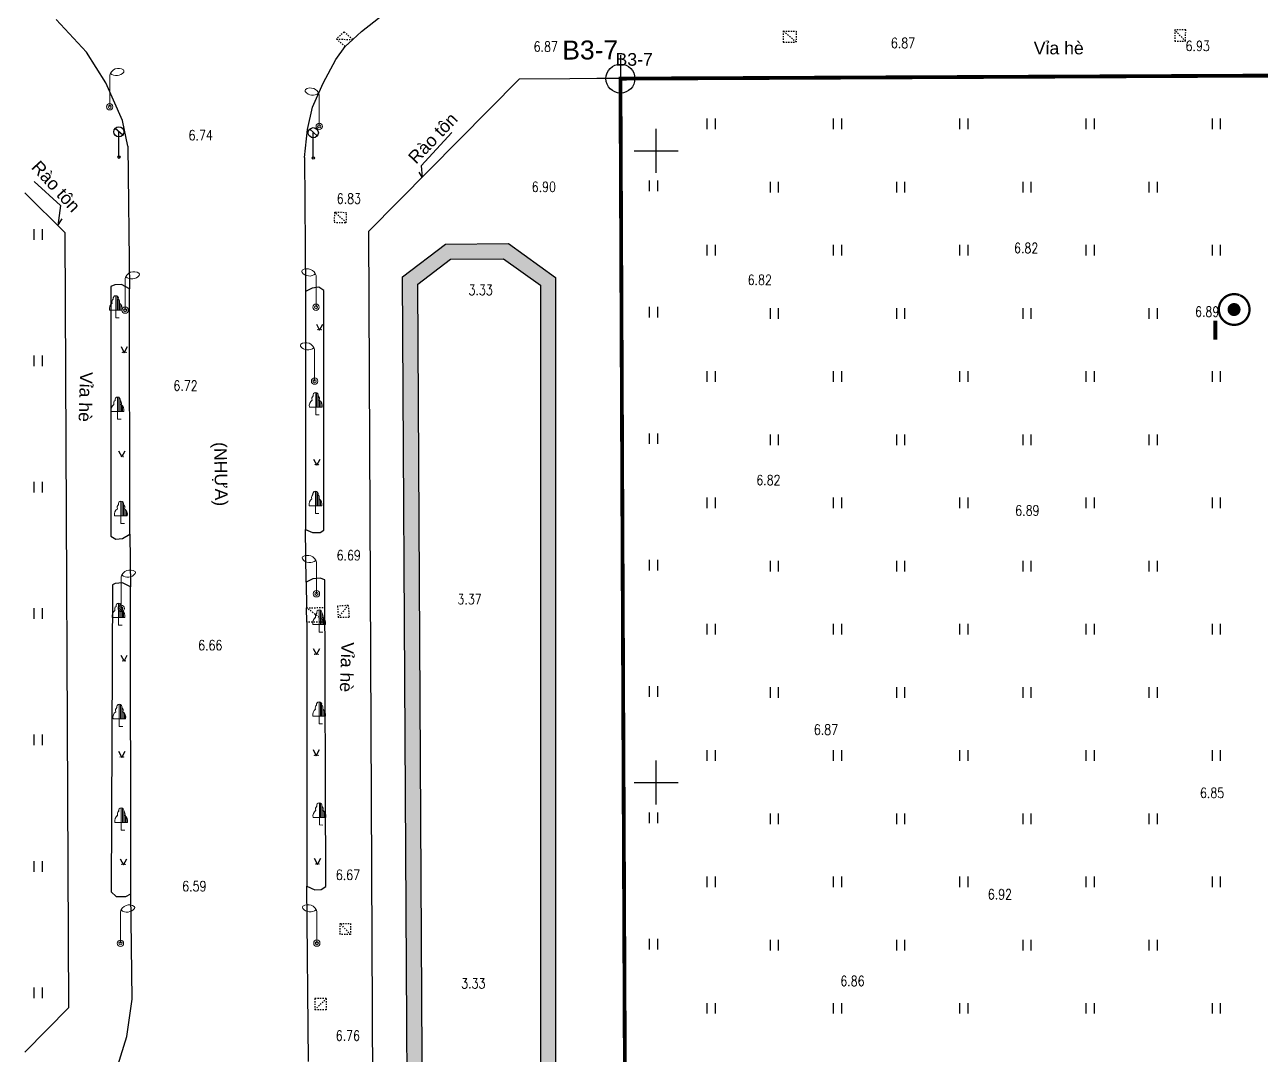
# Model space of a CAD drawing. Header units: millimetres. Extents: x 581430 to 583682, y 2329840 to 2330113.
# Drawn here: x 581904.8 to 582002.7, y 2329978.4 to 2330060 of the extents above; entities that cross this region are included whole.
import ezdxf
from ezdxf.enums import TextEntityAlignment as Align
from ezdxf.xclip import XClip

# ---------------------------------------------------------------- set-up
doc = ezdxf.new("R2010")
doc.units = ezdxf.units.MM
doc.header["$LTSCALE"] = 0.001
doc.header["$MEASUREMENT"] = 0
doc.header["$XCLIPFRAME"] = 0
doc.linetypes.add('CENTER2', pattern=[1.125, 0.75, -0.125, 0.125, -0.125])
doc.linetypes.add('NETNHA500', pattern=[0.75, 0.5, -0.25])
for name, color, linetype in [('CHUGIAI', 250, 'Continuous'), ('Existing map', 250, 'Continuous'), ('new block$0$giao thong chuan 28 06$0$giao thong chuan$0$giao thongsua theo ssd$0$giao thong canh quan$0$giao thong$0$CHUTHICH', 7, 'Continuous'), ('Red line', 1, 'Continuous'), ('TOA DO', 7, 'Continuous')]:
    doc.layers.add(name, color=color, linetype=linetype)
doc.layers.add('KYHIEU', color=250, linetype='Continuous', lineweight=0)
doc.layers.add('new block$0$giao thong chuan 28 06$0$giao thong chuan$0$giao thongsua theo ssd$0$giao thong canh quan$0$giao thong$0$TOADO', color=7, linetype='Continuous', lineweight=35)
doc.styles.add('CHU', font='', dxfattribs={"height": 1.5})
doc.styles.add('CLD', font='', dxfattribs={"height": 1})
doc.styles.add('DC', font='romans.shx', dxfattribs={"width": 0.8, "height": 0.8})
doc.styles.add('new block$0$giao thong chuan 28 06$0$giao thong chuan$0$giao thongsua theo ssd$0$giao thong canh quan$0$giao thong$0$VNARIALNARROW', font='')
doc.styles.get('CHU').set_extended_font_data('.VnArial')
doc.styles.get('CLD').set_extended_font_data('.VnArialH')
doc.styles.get('new block$0$giao thong chuan 28 06$0$giao thong chuan$0$giao thongsua theo ssd$0$giao thong canh quan$0$giao thong$0$VNARIALNARROW').set_extended_font_data('.VnArialH', bold=True)

# ---------------------------------------------------------------- blocks, each defined once
blk = doc.blocks.new('CAYLR')
at = {"layer": 'KYHIEU'}
for points in [[(0, 1.75, 0.497303), (-0.198201, 1.488681, 0.339551), (-0.284941, 1.163565, 0.289175), (-0.5, 0.602359)], [(0, 1.75, -0.497303), (0.198201, 1.488681, -0.339551), (0.284941, 1.163565, -0.289175), (0.5, 0.602359)]]:
    blk.add_lwpolyline(points, format="xyb", dxfattribs=at)
for points in [[(0, 0), (0, 1.75)], [(0.1, 0.602359), (0.1, 1.724173)], [(0.2, 0.602359), (0.2, 1.487287)], [(0.3, 0.602359), (0.3, 1.151908)], [(0.4, 0.602359), (0.4, 1.04811)], [(-0.5, 0.602359), (0.5, 0.602359)], [(0, 0), (0.280275, -0.001587)], [(0.5, 0.602359), (0.5, 0.822811)]]:
    blk.add_lwpolyline(points, dxfattribs=at)
blk = doc.blocks.new('DEN-T')
at = {"layer": 'KYHIEU'}
for points in [[(-1.097, 2.919, -0.523652), (0, 2.5, -0.549376)], [(-0.048, 2.635, -0.420531), (-1.114, 2.755, -0.572241)]]:
    blk.add_lwpolyline(points, format="xyb", dxfattribs=at)
blk.add_lwpolyline([(0, 0), (0, 2.5)], dxfattribs=at)
for radius in [0.25, 0.125]:
    blk.add_circle((0, 0), radius, dxfattribs=at)
blk.add_arc((-0.949, 2.821), 0.178, 146.5915, 201.91044, dxfattribs=at)
blk = doc.blocks.new('BB')
at = {"layer": 'CHUGIAI'}
for p, q in [((-0.288, 2.278), (0.314, 1.752)), ((0, 0), (0, 2))]:
    blk.add_line(p, q, dxfattribs=at)
for centre, radius in [((0, 2), 0.4), ((0, 0), 0.1)]:
    blk.add_circle(centre, radius, dxfattribs=at)
blk = doc.blocks.new('DEN-P')
at = {"layer": 'KYHIEU'}
for points in [[(1.097, 2.919, 0.523652), (0, 2.5, 0.549376)], [(0.048, 2.635, 0.420531), (1.114, 2.755, 0.572241)]]:
    blk.add_lwpolyline(points, format="xyb", dxfattribs=at)
blk.add_lwpolyline([(0, 0), (0, 2.5)], dxfattribs=at)
for radius in [0.25, 0.125]:
    blk.add_circle((0, 0), radius, dxfattribs=at)
blk.add_arc((0.949, 2.821), 0.178, 338.08956, 33.4085, dxfattribs=at)
blk = doc.blocks.new('DEN-P-flat-9')
at = {"layer": 'KYHIEU'}
for points in [[(1.097, 2.919, 0.523652), (0, 2.5, 0.549376)], [(0.048, 2.635, 0.420531), (1.114, 2.755, 0.572241)]]:
    blk.add_lwpolyline(points, format="xyb", dxfattribs=at)
blk.add_lwpolyline([(0, 0), (0, 2.5)], dxfattribs=at)
for radius in [0.25, 0.125]:
    blk.add_circle((0, 0), radius, dxfattribs=at)
blk.add_arc((0.949, 2.821), 0.178, 338.08956, 33.4085, dxfattribs=at)
blk = doc.blocks.new('DEN-P-flat-10')
at = {"layer": 'KYHIEU'}
for points in [[(1.097, 2.919, 0.523652), (0, 2.5, 0.549376)], [(0.048, 2.635, 0.420531), (1.114, 2.755, 0.572241)]]:
    blk.add_lwpolyline(points, format="xyb", dxfattribs=at)
blk.add_lwpolyline([(0, 0), (0, 2.5)], dxfattribs=at)
for radius in [0.25, 0.125]:
    blk.add_circle((0, 0), radius, dxfattribs=at)
blk.add_arc((0.949, 2.821), 0.178, 338.08956, 33.4085, dxfattribs=at)
blk = doc.blocks.new('DEN-P-flat-11')
at = {"layer": 'KYHIEU'}
for points in [[(1.097, 2.919, 0.523652), (0, 2.5, 0.549376)], [(0.048, 2.635, 0.420531), (1.114, 2.755, 0.572241)]]:
    blk.add_lwpolyline(points, format="xyb", dxfattribs=at)
blk.add_lwpolyline([(0, 0), (0, 2.5)], dxfattribs=at)
for radius in [0.25, 0.125]:
    blk.add_circle((0, 0), radius, dxfattribs=at)
blk.add_arc((0.949, 2.821), 0.178, 338.08956, 33.4085, dxfattribs=at)
blk = doc.blocks.new('DEN-T-flat-3')
at = {"layer": 'KYHIEU'}
for points in [[(-1.097, 2.919, -0.523652), (0, 2.5, -0.549376)], [(-0.048, 2.635, -0.420531), (-1.114, 2.755, -0.572241)]]:
    blk.add_lwpolyline(points, format="xyb", dxfattribs=at)
blk.add_lwpolyline([(0, 0), (0, 2.5)], dxfattribs=at)
for radius in [0.25, 0.125]:
    blk.add_circle((0, 0), radius, dxfattribs=at)
blk.add_arc((-0.949, 2.821), 0.178, 146.5915, 201.91044, dxfattribs=at)
blk = doc.blocks.new('DEN-P-flat-14')
at = {"layer": 'KYHIEU'}
for points in [[(1.097, 2.919, 0.523652), (0, 2.5, 0.549376)], [(0.048, 2.635, 0.420531), (1.114, 2.755, 0.572241)]]:
    blk.add_lwpolyline(points, format="xyb", dxfattribs=at)
blk.add_lwpolyline([(0, 0), (0, 2.5)], dxfattribs=at)
for radius in [0.25, 0.125]:
    blk.add_circle((0, 0), radius, dxfattribs=at)
blk.add_arc((0.949, 2.821), 0.178, 338.08956, 33.4085, dxfattribs=at)
blk = doc.blocks.new('BB-flat-6')
at = {"layer": 'CHUGIAI'}
for p, q in [((-0.288, 2.278), (0.314, 1.752)), ((0, 0), (0, 2))]:
    blk.add_line(p, q, dxfattribs=at)
for centre, radius in [((0, 2), 0.4), ((0, 0), 0.1)]:
    blk.add_circle(centre, radius, dxfattribs=at)
blk = doc.blocks.new('BB-flat-7')
at = {"layer": 'CHUGIAI'}
for p, q in [((-0.288, 2.278), (0.314, 1.752)), ((0, 0), (0, 2))]:
    blk.add_line(p, q, dxfattribs=at)
for centre, radius in [((0, 2), 0.4), ((0, 0), 0.1)]:
    blk.add_circle(centre, radius, dxfattribs=at)
blk = doc.blocks.new('DEN-T-flat-12')
at = {"layer": 'KYHIEU'}
for points in [[(-1.097, 2.919, -0.523652), (0, 2.5, -0.549376)], [(-0.048, 2.635, -0.420531), (-1.114, 2.755, -0.572241)]]:
    blk.add_lwpolyline(points, format="xyb", dxfattribs=at)
blk.add_lwpolyline([(0, 0), (0, 2.5)], dxfattribs=at)
for radius in [0.25, 0.125]:
    blk.add_circle((0, 0), radius, dxfattribs=at)
blk.add_arc((-0.949, 2.821), 0.178, 146.5915, 201.91044, dxfattribs=at)
blk = doc.blocks.new('DEN-T-flat-13')
at = {"layer": 'KYHIEU'}
for points in [[(-1.097, 2.919, -0.523652), (0, 2.5, -0.549376)], [(-0.048, 2.635, -0.420531), (-1.114, 2.755, -0.572241)]]:
    blk.add_lwpolyline(points, format="xyb", dxfattribs=at)
blk.add_lwpolyline([(0, 0), (0, 2.5)], dxfattribs=at)
for radius in [0.25, 0.125]:
    blk.add_circle((0, 0), radius, dxfattribs=at)
blk.add_arc((-0.949, 2.821), 0.178, 146.5915, 201.91044, dxfattribs=at)
blk = doc.blocks.new('DEN-T-flat-14')
at = {"layer": 'KYHIEU'}
for points in [[(-1.097, 2.919, -0.523652), (0, 2.5, -0.549376)], [(-0.048, 2.635, -0.420531), (-1.114, 2.755, -0.572241)]]:
    blk.add_lwpolyline(points, format="xyb", dxfattribs=at)
blk.add_lwpolyline([(0, 0), (0, 2.5)], dxfattribs=at)
for radius in [0.25, 0.125]:
    blk.add_circle((0, 0), radius, dxfattribs=at)
blk.add_arc((-0.949, 2.821), 0.178, 146.5915, 201.91044, dxfattribs=at)
blk = doc.blocks.new('DEN-T-flat-24')
at = {"layer": 'KYHIEU'}
for points in [[(-1.097, 2.919, -0.523652), (0, 2.5, -0.549376)], [(-0.048, 2.635, -0.420531), (-1.114, 2.755, -0.572241)]]:
    blk.add_lwpolyline(points, format="xyb", dxfattribs=at)
blk.add_lwpolyline([(0, 0), (0, 2.5)], dxfattribs=at)
for radius in [0.25, 0.125]:
    blk.add_circle((0, 0), radius, dxfattribs=at)
blk.add_arc((-0.949, 2.821), 0.178, 146.5915, 201.91044, dxfattribs=at)
blk = doc.blocks.new('CAYLR-flat-166')
at = {"layer": 'KYHIEU'}
for points in [[(0, 1.75, 0.497303), (-0.198, 1.489, 0.339551), (-0.285, 1.164, 0.289175), (-0.5, 0.602)], [(0, 1.75, -0.497303), (0.198, 1.489, -0.339551), (0.285, 1.164, -0.289175), (0.5, 0.602)]]:
    blk.add_lwpolyline(points, format="xyb", dxfattribs=at)
for points in [[(0, 0), (0, 1.75)], [(0.1, 0.602), (0.1, 1.724)], [(0.2, 0.602), (0.2, 1.487)], [(0.3, 0.602), (0.3, 1.152)], [(0.4, 0.602), (0.4, 1.048)], [(-0.5, 0.602), (0.5, 0.602)], [(0, 0), (0.28, -0.002)], [(0.5, 0.602), (0.5, 0.823)]]:
    blk.add_lwpolyline(points, dxfattribs=at)
blk = doc.blocks.new('CAYLR-flat-167')
at = {"layer": 'KYHIEU'}
for points in [[(0, 1.75, 0.497303), (-0.198, 1.489, 0.339551), (-0.285, 1.164, 0.289175), (-0.5, 0.602)], [(0, 1.75, -0.497303), (0.198, 1.489, -0.339551), (0.285, 1.164, -0.289175), (0.5, 0.602)]]:
    blk.add_lwpolyline(points, format="xyb", dxfattribs=at)
for points in [[(0, 0), (0, 1.75)], [(0.1, 0.602), (0.1, 1.724)], [(0.2, 0.602), (0.2, 1.487)], [(0.3, 0.602), (0.3, 1.152)], [(0.4, 0.602), (0.4, 1.048)], [(-0.5, 0.602), (0.5, 0.602)], [(0, 0), (0.28, -0.002)], [(0.5, 0.602), (0.5, 0.823)]]:
    blk.add_lwpolyline(points, dxfattribs=at)
blk = doc.blocks.new('CAYLR-flat-168')
at = {"layer": 'KYHIEU'}
for points in [[(0, 1.75, 0.497303), (-0.198, 1.489, 0.339551), (-0.285, 1.164, 0.289175), (-0.5, 0.602)], [(0, 1.75, -0.497303), (0.198, 1.489, -0.339551), (0.285, 1.164, -0.289175), (0.5, 0.602)]]:
    blk.add_lwpolyline(points, format="xyb", dxfattribs=at)
for points in [[(0, 0), (0, 1.75)], [(0.1, 0.602), (0.1, 1.724)], [(0.2, 0.602), (0.2, 1.487)], [(0.3, 0.602), (0.3, 1.152)], [(0.4, 0.602), (0.4, 1.048)], [(-0.5, 0.602), (0.5, 0.602)], [(0, 0), (0.28, -0.002)], [(0.5, 0.602), (0.5, 0.823)]]:
    blk.add_lwpolyline(points, dxfattribs=at)
blk = doc.blocks.new('CAYLR-flat-169')
at = {"layer": 'KYHIEU'}
for points in [[(0, 1.75, 0.497303), (-0.198, 1.489, 0.339551), (-0.285, 1.164, 0.289175), (-0.5, 0.602)], [(0, 1.75, -0.497303), (0.198, 1.489, -0.339551), (0.285, 1.164, -0.289175), (0.5, 0.602)]]:
    blk.add_lwpolyline(points, format="xyb", dxfattribs=at)
for points in [[(0, 0), (0, 1.75)], [(0.1, 0.602), (0.1, 1.724)], [(0.2, 0.602), (0.2, 1.487)], [(0.3, 0.602), (0.3, 1.152)], [(0.4, 0.602), (0.4, 1.048)], [(-0.5, 0.602), (0.5, 0.602)], [(0, 0), (0.28, -0.002)], [(0.5, 0.602), (0.5, 0.823)]]:
    blk.add_lwpolyline(points, dxfattribs=at)
blk = doc.blocks.new('CAYLR-flat-170')
at = {"layer": 'KYHIEU'}
for points in [[(0, 1.75, 0.497303), (-0.198, 1.489, 0.339551), (-0.285, 1.164, 0.289175), (-0.5, 0.602)], [(0, 1.75, -0.497303), (0.198, 1.489, -0.339551), (0.285, 1.164, -0.289175), (0.5, 0.602)]]:
    blk.add_lwpolyline(points, format="xyb", dxfattribs=at)
for points in [[(0, 0), (0, 1.75)], [(0.1, 0.602), (0.1, 1.724)], [(0.2, 0.602), (0.2, 1.487)], [(0.3, 0.602), (0.3, 1.152)], [(0.4, 0.602), (0.4, 1.048)], [(-0.5, 0.602), (0.5, 0.602)], [(0, 0), (0.28, -0.002)], [(0.5, 0.602), (0.5, 0.823)]]:
    blk.add_lwpolyline(points, dxfattribs=at)
blk = doc.blocks.new('CAYLR-flat-171')
at = {"layer": 'KYHIEU'}
for points in [[(0, 1.75, 0.497303), (-0.198, 1.489, 0.339551), (-0.285, 1.164, 0.289175), (-0.5, 0.602)], [(0, 1.75, -0.497303), (0.198, 1.489, -0.339551), (0.285, 1.164, -0.289175), (0.5, 0.602)]]:
    blk.add_lwpolyline(points, format="xyb", dxfattribs=at)
for points in [[(0, 0), (0, 1.75)], [(0.1, 0.602), (0.1, 1.724)], [(0.2, 0.602), (0.2, 1.487)], [(0.3, 0.602), (0.3, 1.152)], [(0.4, 0.602), (0.4, 1.048)], [(-0.5, 0.602), (0.5, 0.602)], [(0, 0), (0.28, -0.002)], [(0.5, 0.602), (0.5, 0.823)]]:
    blk.add_lwpolyline(points, dxfattribs=at)
blk = doc.blocks.new('CAYLR-flat-172')
at = {"layer": 'KYHIEU'}
for points in [[(0, 1.75, 0.497303), (-0.198, 1.489, 0.339551), (-0.285, 1.164, 0.289175), (-0.5, 0.602)], [(0, 1.75, -0.497303), (0.198, 1.489, -0.339551), (0.285, 1.164, -0.289175), (0.5, 0.602)]]:
    blk.add_lwpolyline(points, format="xyb", dxfattribs=at)
for points in [[(0, 0), (0, 1.75)], [(0.1, 0.602), (0.1, 1.724)], [(0.2, 0.602), (0.2, 1.487)], [(0.3, 0.602), (0.3, 1.152)], [(0.4, 0.602), (0.4, 1.048)], [(-0.5, 0.602), (0.5, 0.602)], [(0, 0), (0.28, -0.002)], [(0.5, 0.602), (0.5, 0.823)]]:
    blk.add_lwpolyline(points, dxfattribs=at)
blk = doc.blocks.new('CAYLR-flat-173')
at = {"layer": 'KYHIEU'}
for points in [[(0, 1.75, 0.497303), (-0.198, 1.489, 0.339551), (-0.285, 1.164, 0.289175), (-0.5, 0.602)], [(0, 1.75, -0.497303), (0.198, 1.489, -0.339551), (0.285, 1.164, -0.289175), (0.5, 0.602)]]:
    blk.add_lwpolyline(points, format="xyb", dxfattribs=at)
for points in [[(0, 0), (0, 1.75)], [(0.1, 0.602), (0.1, 1.724)], [(0.2, 0.602), (0.2, 1.487)], [(0.3, 0.602), (0.3, 1.152)], [(0.4, 0.602), (0.4, 1.048)], [(-0.5, 0.602), (0.5, 0.602)], [(0, 0), (0.28, -0.002)], [(0.5, 0.602), (0.5, 0.823)]]:
    blk.add_lwpolyline(points, dxfattribs=at)
blk = doc.blocks.new('CAYLR-flat-174')
at = {"layer": 'KYHIEU'}
for points in [[(0, 1.75, 0.497303), (-0.198, 1.489, 0.339551), (-0.285, 1.164, 0.289175), (-0.5, 0.602)], [(0, 1.75, -0.497303), (0.198, 1.489, -0.339551), (0.285, 1.164, -0.289175), (0.5, 0.602)]]:
    blk.add_lwpolyline(points, format="xyb", dxfattribs=at)
for points in [[(0, 0), (0, 1.75)], [(0.1, 0.602), (0.1, 1.724)], [(0.2, 0.602), (0.2, 1.487)], [(0.3, 0.602), (0.3, 1.152)], [(0.4, 0.602), (0.4, 1.048)], [(-0.5, 0.602), (0.5, 0.602)], [(0, 0), (0.28, -0.002)], [(0.5, 0.602), (0.5, 0.823)]]:
    blk.add_lwpolyline(points, dxfattribs=at)
blk = doc.blocks.new('CAYLR-flat-175')
at = {"layer": 'KYHIEU'}
for points in [[(0, 1.75, 0.497303), (-0.198, 1.489, 0.339551), (-0.285, 1.164, 0.289175), (-0.5, 0.602)], [(0, 1.75, -0.497303), (0.198, 1.489, -0.339551), (0.285, 1.164, -0.289175), (0.5, 0.602)]]:
    blk.add_lwpolyline(points, format="xyb", dxfattribs=at)
for points in [[(0, 0), (0, 1.75)], [(0.1, 0.602), (0.1, 1.724)], [(0.2, 0.602), (0.2, 1.487)], [(0.3, 0.602), (0.3, 1.152)], [(0.4, 0.602), (0.4, 1.048)], [(-0.5, 0.602), (0.5, 0.602)], [(0, 0), (0.28, -0.002)], [(0.5, 0.602), (0.5, 0.823)]]:
    blk.add_lwpolyline(points, dxfattribs=at)
blk = doc.blocks.new('CAYLR-flat-176')
at = {"layer": 'KYHIEU'}
for points in [[(0, 1.75, 0.497303), (-0.198, 1.489, 0.339551), (-0.285, 1.164, 0.289175), (-0.5, 0.602)], [(0, 1.75, -0.497303), (0.198, 1.489, -0.339551), (0.285, 1.164, -0.289175), (0.5, 0.602)]]:
    blk.add_lwpolyline(points, format="xyb", dxfattribs=at)
for points in [[(0, 0), (0, 1.75)], [(0.1, 0.602), (0.1, 1.724)], [(0.2, 0.602), (0.2, 1.487)], [(0.3, 0.602), (0.3, 1.152)], [(0.4, 0.602), (0.4, 1.048)], [(-0.5, 0.602), (0.5, 0.602)], [(0, 0), (0.28, -0.002)], [(0.5, 0.602), (0.5, 0.823)]]:
    blk.add_lwpolyline(points, dxfattribs=at)
blk = doc.blocks.new('Existing map')
at = {"layer": 'Existing map'}
h = blk.add_hatch(dxfattribs=at)
h.set_pattern_fill('HONEY', color=256, scale=0.15)
h.set_pattern_definition([(0, (-582694.96746, -2330087.4547), (0.714375, 0.41244459675), [0.47625, -0.9525]), (120, (-582694.96746, -2330087.4547), (-0.71437499844, 0.41244459945), [0.47625, -0.9525]), (60, (-582694.96746, -2330087.4547), (1.56e-09, 0.8248891962), [-0.9525, 0.47625])])
h.paths.add_polyline_path([(-256.667, -44.795), (-261.657, -44.835), (-265.047, -47.435), (-264.615, -123.575), (-263.416, -123.518), (-263.844, -48.024), (-261.246, -46.031), (-257.05, -45.998), (-254.127, -48.1), (-254.127, -123.075), (-252.927, -123.018), (-252.927, -47.485)])
h = blk.add_hatch(color=256, dxfattribs=at)
h.paths.add_polyline_path([(-271.477, -51.623, 1), (-271.499, -51.623, 1)])
h.paths.add_polyline_path([(-271.736, -51.623, 1), (-271.758, -51.623, 1)])
h = blk.add_hatch(color=256, dxfattribs=at)
h.paths.add_polyline_path([(-286.944, -53.41, 1), (-286.966, -53.41, 1)])
h.paths.add_polyline_path([(-287.203, -53.41, 1), (-287.225, -53.41, 1)])
h = blk.add_hatch(color=256, dxfattribs=at)
h.paths.add_polyline_path([(-287.14, -61.65, 1), (-287.162, -61.65, 1)])
h.paths.add_polyline_path([(-287.399, -61.65, 1), (-287.421, -61.65, 1)])
h = blk.add_hatch(color=256, dxfattribs=at)
h.paths.add_polyline_path([(-271.692, -62.304, 1), (-271.714, -62.304, 1)])
h.paths.add_polyline_path([(-271.951, -62.304, 1), (-271.973, -62.304, 1)])
h = blk.add_hatch(color=256, dxfattribs=at)
h.paths.add_polyline_path([(-271.731, -77.298, 1), (-271.753, -77.298, 1)])
h.paths.add_polyline_path([(-271.989, -77.298, 1), (-272.011, -77.298, 1)])
h = blk.add_hatch(color=256, dxfattribs=at)
h.paths.add_polyline_path([(-286.965, -77.823, 1), (-286.987, -77.823, 1)])
h.paths.add_polyline_path([(-287.224, -77.823, 1), (-287.246, -77.823, 1)])
h = blk.add_hatch(color=256, dxfattribs=at)
h.paths.add_polyline_path([(-287.142, -85.43, 1), (-287.164, -85.43, 1)])
h.paths.add_polyline_path([(-287.4, -85.43, 1), (-287.422, -85.43, 1)])
h = blk.add_hatch(color=256, dxfattribs=at)
h.paths.add_polyline_path([(-271.739, -85.3, 1), (-271.761, -85.3, 1)])
h.paths.add_polyline_path([(-271.997, -85.3, 1), (-272.019, -85.3, 1)])
h = blk.add_hatch(color=256, dxfattribs=at)
h.paths.add_polyline_path([(-287.012, -93.935, 1), (-287.034, -93.935, 1)])
h.paths.add_polyline_path([(-287.27, -93.935, 1), (-287.292, -93.935, 1)])
h = blk.add_hatch(color=256, dxfattribs=at)
h.paths.add_polyline_path([(-271.641, -93.907, 1), (-271.663, -93.907, 1)])
h.paths.add_polyline_path([(-271.9, -93.907, 1), (-271.922, -93.907, 1)])
for p, q in [((-290.087, -29.645), (-292.467, -27.065)), ((-268.297, -28.005), (-266.347, -26.495)), ((-268.997, -28.655), (-268.297, -28.005)), ((-270.337, -30.225), (-269.607, -29.215)), ((-268.997, -28.655), (-269.607, -29.215)), ((-288.557, -32.075), (-290.087, -29.645)), ((-271.337, -32.105), (-270.337, -30.225)), ((-287.227, -35.065), (-288.557, -32.075)), ((-272.177, -34.005), (-271.337, -32.105)), ((-255.817, -31.785), (-267.757, -43.845)), ((-247.797, -31.745), (-255.817, -31.785)), ((-272.587, -35.775), (-272.177, -34.005)), ((-286.807, -37.095), (-287.227, -35.065)), ((-240.946, -34.902), (-240.946, -35.746)), ((-240.296, -34.902), (-240.296, -35.746)), ((-230.946, -34.902), (-230.946, -35.746)), ((-230.296, -34.902), (-230.296, -35.746)), ((-220.946, -34.902), (-220.946, -35.746)), ((-220.296, -34.902), (-220.296, -35.746)), ((-210.946, -34.902), (-210.946, -35.746)), ((-210.296, -34.902), (-210.296, -35.746)), ((-200.946, -34.902), (-200.946, -35.746)), ((-200.296, -34.902), (-200.296, -35.746)), ((-272.817, -37.975), (-272.587, -35.775)), ((-261.157, -35.999), (-263.564, -38.64)), ((-244.967, -39.205), (-244.967, -35.705)), ((-286.807, -37.095), (-286.677, -48.385)), ((-272.817, -37.975), (-272.737, -48.595)), ((-246.717, -37.455), (-243.217, -37.455)), ((-263.496, -39.541), (-263.744, -39.147)), ((-263.564, -38.64), (-263.496, -39.541)), ((-294.214, -39.882), (-292.134, -41.797)), ((-245.52, -39.817), (-245.52, -40.661)), ((-244.87, -39.817), (-244.87, -40.661)), ((-235.946, -39.902), (-235.946, -40.746)), ((-235.296, -39.902), (-235.296, -40.746)), ((-225.946, -39.902), (-225.946, -40.746)), ((-225.296, -39.902), (-225.296, -40.746)), ((-215.946, -39.902), (-215.946, -40.746)), ((-215.296, -39.902), (-215.296, -40.746)), ((-205.946, -39.902), (-205.946, -40.746)), ((-205.296, -39.902), (-205.296, -40.746)), ((-291.757, -43.955), (-294.967, -40.777)), ((-292.134, -41.797), (-292.34, -43.378)), ((-292.34, -43.378), (-291.997, -42.851)), ((-294.236, -43.664), (-294.236, -44.508)), ((-293.586, -43.664), (-293.586, -44.508)), ((-291.467, -105.265), (-291.757, -43.955)), ((-267.757, -43.845), (-267.052, -193.736)), ((-240.946, -44.902), (-240.946, -45.746)), ((-240.296, -44.902), (-240.296, -45.746)), ((-230.946, -44.902), (-230.946, -45.746)), ((-230.296, -44.902), (-230.296, -45.746)), ((-220.946, -44.902), (-220.946, -45.746)), ((-220.296, -44.902), (-220.296, -45.746)), ((-210.946, -44.902), (-210.946, -45.746)), ((-210.296, -44.902), (-210.296, -45.746)), ((-200.946, -44.902), (-200.946, -45.746)), ((-200.296, -44.902), (-200.296, -45.746)), ((-287.837, -48.055), (-288.157, -48.195)), ((-288.157, -48.195), (-288.157, -67.955)), ((-287.297, -48.045), (-287.837, -48.055)), ((-286.677, -48.385), (-287.297, -48.045)), ((-286.657, -67.795), (-286.677, -48.385)), ((-272.197, -48.335), (-272.737, -48.595)), ((-272.737, -48.595), (-272.737, -67.425)), ((-271.667, -48.245), (-272.197, -48.335)), ((-271.277, -48.505), (-271.667, -48.245)), ((-271.277, -67.475), (-271.277, -48.505)), ((-245.52, -49.817), (-245.52, -50.661)), ((-244.87, -49.817), (-244.87, -50.661)), ((-235.946, -49.902), (-235.946, -50.746)), ((-235.296, -49.902), (-235.296, -50.746)), ((-225.946, -49.902), (-225.946, -50.746)), ((-225.296, -49.902), (-225.296, -50.746)), ((-215.946, -49.902), (-215.946, -50.746)), ((-215.296, -49.902), (-215.296, -50.746)), ((-205.946, -49.902), (-205.946, -50.746)), ((-205.296, -49.902), (-205.296, -50.746)), ((-271.875, -51.168), (-271.618, -51.654)), ((-271.618, -51.654), (-271.36, -51.168)), ((-294.236, -53.664), (-294.236, -54.508)), ((-293.586, -53.664), (-293.586, -54.508)), ((-287.342, -52.955), (-287.085, -53.441)), ((-287.085, -53.441), (-286.827, -52.955)), ((-240.946, -54.902), (-240.946, -55.746)), ((-240.296, -54.902), (-240.296, -55.746)), ((-230.946, -54.902), (-230.946, -55.746)), ((-230.296, -54.902), (-230.296, -55.746)), ((-220.946, -54.902), (-220.946, -55.746)), ((-220.296, -54.902), (-220.296, -55.746)), ((-210.946, -54.902), (-210.946, -55.746)), ((-210.296, -54.902), (-210.296, -55.746)), ((-200.946, -54.902), (-200.946, -55.746)), ((-200.296, -54.902), (-200.296, -55.746)), ((-245.52, -59.817), (-245.52, -60.661)), ((-244.87, -59.817), (-244.87, -60.661)), ((-235.946, -59.902), (-235.946, -60.746)), ((-235.296, -59.902), (-235.296, -60.746)), ((-225.946, -59.902), (-225.946, -60.746)), ((-225.296, -59.902), (-225.296, -60.746)), ((-215.946, -59.902), (-215.946, -60.746)), ((-215.296, -59.902), (-215.296, -60.746)), ((-205.946, -59.902), (-205.946, -60.746)), ((-205.296, -59.902), (-205.296, -60.746)), ((-287.538, -61.195), (-287.281, -61.681)), ((-287.281, -61.681), (-287.023, -61.195)), ((-272.09, -61.849), (-271.832, -62.335)), ((-271.832, -62.335), (-271.575, -61.849)), ((-294.236, -63.664), (-294.236, -64.508)), ((-293.586, -63.664), (-293.586, -64.508)), ((-240.946, -64.902), (-240.946, -65.746)), ((-240.296, -64.902), (-240.296, -65.746)), ((-230.946, -64.902), (-230.946, -65.746)), ((-230.296, -64.902), (-230.296, -65.746)), ((-220.946, -64.902), (-220.946, -65.746)), ((-220.296, -64.902), (-220.296, -65.746)), ((-210.946, -64.902), (-210.946, -65.746)), ((-210.296, -64.902), (-210.296, -65.746)), ((-200.946, -64.902), (-200.946, -65.746)), ((-200.296, -64.902), (-200.296, -65.746)), ((-272.687, -71.605), (-272.727, -67.425)), ((-272.727, -67.425), (-272.187, -67.675)), ((-271.567, -67.675), (-271.277, -67.475)), ((-288.157, -67.955), (-287.757, -68.195)), ((-287.757, -68.195), (-287.217, -68.145)), ((-287.217, -68.145), (-286.657, -67.795)), ((-286.657, -67.795), (-286.597, -71.955)), ((-272.187, -67.675), (-271.567, -67.675)), ((-245.52, -69.817), (-245.52, -70.661)), ((-244.87, -69.817), (-244.87, -70.661)), ((-235.946, -69.902), (-235.946, -70.746)), ((-235.296, -69.902), (-235.296, -70.746)), ((-225.946, -69.902), (-225.946, -70.746)), ((-225.296, -69.902), (-225.296, -70.746)), ((-215.946, -69.902), (-215.946, -70.746)), ((-215.296, -69.902), (-215.296, -70.746)), ((-205.946, -69.902), (-205.946, -70.746)), ((-205.296, -69.902), (-205.296, -70.746)), ((-272.157, -71.335), (-272.687, -71.605)), ((-271.577, -71.275), (-272.157, -71.335)), ((-271.197, -71.415), (-271.577, -71.275)), ((-271.127, -95.685), (-271.197, -71.415)), ((-288.007, -71.805), (-288.127, -96.115)), ((-287.807, -71.695), (-288.007, -71.805)), ((-287.217, -71.655), (-287.807, -71.695)), ((-286.597, -71.955), (-287.217, -71.655)), ((-286.567, -96.275), (-286.597, -71.955)), ((-272.687, -71.605), (-272.647, -73.635)), ((-294.236, -73.664), (-294.236, -74.508)), ((-293.586, -73.664), (-293.586, -74.508)), ((-272.633, -74.755), (-272.647, -73.635)), ((-272.633, -74.755), (-272.627, -95.665)), ((-240.946, -74.902), (-240.946, -75.746)), ((-240.296, -74.902), (-240.296, -75.746)), ((-230.946, -74.902), (-230.946, -75.746)), ((-230.296, -74.902), (-230.296, -75.746)), ((-220.946, -74.902), (-220.946, -75.746)), ((-220.296, -74.902), (-220.296, -75.746)), ((-210.946, -74.902), (-210.946, -75.746)), ((-210.296, -74.902), (-210.296, -75.746)), ((-200.946, -74.902), (-200.946, -75.746)), ((-200.296, -74.902), (-200.296, -75.746)), ((-272.128, -76.842), (-271.871, -77.328)), ((-271.871, -77.328), (-271.613, -76.842)), ((-287.363, -77.368), (-287.106, -77.854)), ((-287.106, -77.854), (-286.848, -77.368)), ((-245.52, -79.817), (-245.52, -80.661)), ((-244.87, -79.817), (-244.87, -80.661)), ((-235.946, -79.902), (-235.946, -80.746)), ((-235.296, -79.902), (-235.296, -80.746)), ((-225.946, -79.902), (-225.946, -80.746)), ((-225.296, -79.902), (-225.296, -80.746)), ((-215.946, -79.902), (-215.946, -80.746)), ((-215.296, -79.902), (-215.296, -80.746)), ((-205.946, -79.902), (-205.946, -80.746)), ((-205.296, -79.902), (-205.296, -80.746)), ((-294.236, -83.664), (-294.236, -84.508)), ((-293.586, -83.664), (-293.586, -84.508)), ((-287.539, -84.974), (-287.282, -85.46)), ((-287.282, -85.46), (-287.024, -84.974)), ((-272.137, -84.844), (-271.879, -85.33)), ((-271.879, -85.33), (-271.622, -84.844)), ((-240.946, -84.902), (-240.946, -85.746)), ((-240.296, -84.902), (-240.296, -85.746)), ((-230.946, -84.902), (-230.946, -85.746)), ((-230.296, -84.902), (-230.296, -85.746)), ((-220.946, -84.902), (-220.946, -85.746)), ((-220.296, -84.902), (-220.296, -85.746)), ((-210.946, -84.902), (-210.946, -85.746)), ((-210.296, -84.902), (-210.296, -85.746)), ((-200.946, -84.902), (-200.946, -85.746)), ((-200.296, -84.902), (-200.296, -85.746)), ((-244.967, -89.205), (-244.967, -85.705)), ((-246.717, -87.455), (-243.217, -87.455)), ((-245.52, -89.817), (-245.52, -90.661)), ((-244.87, -89.817), (-244.87, -90.661)), ((-235.946, -89.902), (-235.946, -90.746)), ((-235.296, -89.902), (-235.296, -90.746)), ((-225.946, -89.902), (-225.946, -90.746)), ((-225.296, -89.902), (-225.296, -90.746)), ((-215.946, -89.902), (-215.946, -90.746)), ((-215.296, -89.902), (-215.296, -90.746)), ((-205.946, -89.902), (-205.946, -90.746)), ((-205.296, -89.902), (-205.296, -90.746)), ((-294.236, -93.664), (-294.236, -94.508)), ((-293.586, -93.664), (-293.586, -94.508)), ((-287.41, -93.48), (-287.152, -93.966)), ((-287.152, -93.966), (-286.894, -93.48)), ((-272.039, -93.452), (-271.781, -93.938)), ((-271.781, -93.938), (-271.524, -93.452)), ((-240.946, -94.902), (-240.946, -95.746)), ((-240.296, -94.902), (-240.296, -95.746)), ((-230.946, -94.902), (-230.946, -95.746)), ((-230.296, -94.902), (-230.296, -95.746)), ((-220.946, -94.902), (-220.946, -95.746)), ((-220.296, -94.902), (-220.296, -95.746)), ((-210.946, -94.902), (-210.946, -95.746)), ((-210.296, -94.902), (-210.296, -95.746)), ((-200.946, -94.902), (-200.946, -95.746)), ((-200.296, -94.902), (-200.296, -95.746)), ((-272.487, -109.535), (-272.627, -95.665)), ((-272.627, -95.665), (-272.007, -95.955)), ((-272.007, -95.955), (-271.487, -95.925)), ((-271.487, -95.925), (-271.127, -95.685)), ((-288.127, -96.115), (-287.727, -96.485)), ((-287.727, -96.485), (-286.967, -96.465)), ((-286.967, -96.465), (-286.567, -96.275)), ((-286.447, -104.605), (-286.567, -96.275)), ((-245.52, -99.817), (-245.52, -100.661)), ((-244.87, -99.817), (-244.87, -100.661)), ((-235.946, -99.902), (-235.946, -100.746)), ((-235.296, -99.902), (-235.296, -100.746)), ((-225.946, -99.902), (-225.946, -100.746)), ((-225.296, -99.902), (-225.296, -100.746)), ((-215.946, -99.902), (-215.946, -100.746)), ((-215.296, -99.902), (-215.296, -100.746)), ((-205.946, -99.902), (-205.946, -100.746)), ((-205.296, -99.902), (-205.296, -100.746)), ((-294.236, -103.664), (-294.236, -104.508)), ((-293.586, -103.664), (-293.586, -104.508)), ((-286.887, -107.555), (-286.447, -104.605)), ((-294.967, -108.8), (-291.467, -105.265)), ((-240.946, -104.902), (-240.946, -105.746)), ((-240.296, -104.902), (-240.296, -105.746)), ((-230.946, -104.902), (-230.946, -105.746)), ((-230.296, -104.902), (-230.296, -105.746)), ((-220.946, -104.902), (-220.946, -105.746)), ((-220.296, -104.902), (-220.296, -105.746)), ((-210.946, -104.902), (-210.946, -105.746)), ((-210.296, -104.902), (-210.296, -105.746)), ((-200.946, -104.902), (-200.946, -105.746)), ((-200.296, -104.902), (-200.296, -105.746)), ((-287.607, -109.845), (-286.887, -107.555))]:
    blk.add_line(p, q, dxfattribs=at)
at = {"layer": 'Existing map', "linetype": 'NETNHA500'}
for p, q in [((-269.677, -28.055), (-270.287, -28.615)), ((-268.997, -28.655), (-269.677, -28.055)), ((-234.907, -27.975), (-233.887, -27.985)), ((-233.877, -28.845), (-234.907, -27.975)), ((-234.907, -27.975), (-234.907, -28.861)), ((-233.887, -27.985), (-233.877, -28.845)), ((-203.037, -27.895), (-203.907, -27.895)), ((-203.907, -27.895), (-203.907, -28.778)), ((-203.047, -28.778), (-203.907, -27.895)), ((-203.047, -28.755), (-203.037, -27.895)), ((-269.607, -29.215), (-270.287, -28.615)), ((-270.287, -28.615), (-268.997, -28.655)), ((-234.907, -28.861), (-233.877, -28.845)), ((-203.907, -28.778), (-203.047, -28.778)), ((-270.427, -42.325), (-270.478, -43.112)), ((-269.477, -42.365), (-270.427, -42.325)), ((-269.507, -43.145), (-270.427, -42.325)), ((-269.507, -43.145), (-269.477, -42.365)), ((-270.478, -43.112), (-269.507, -43.145)), ((-269.357, -73.435), (-270.197, -73.495)), ((-270.146, -74.405), (-269.357, -73.435)), ((-269.357, -73.435), (-269.278, -74.396)), ((-272.647, -73.635), (-271.207, -73.595)), ((-271.188, -74.755), (-272.647, -73.635)), ((-270.197, -73.495), (-270.146, -74.405)), ((-269.278, -74.396), (-270.146, -74.405)), ((-271.188, -74.755), (-272.633, -74.755)), ((-269.977, -99.485), (-269.977, -98.617)), ((-269.977, -98.617), (-269.172, -98.617)), ((-269.177, -99.485), (-269.977, -98.617)), ((-269.172, -98.617), (-269.177, -99.485)), ((-269.177, -99.485), (-269.977, -99.485)), ((-271.087, -104.555), (-271.987, -104.555)), ((-271.987, -104.555), (-271.987, -105.435)), ((-271.987, -105.435), (-271.087, -104.555)), ((-271.087, -104.555), (-271.087, -105.435)), ((-271.087, -105.435), (-271.987, -105.435))]:
    blk.add_line(p, q, dxfattribs=at)
at = {"layer": 'Existing map'}
for points in [[(-264.217, -193.727), (-265.047, -47.435), (-261.657, -44.835), (-256.667, -44.795), (-252.927, -47.485), (-252.927, -193.689)], [(-263.017, -193.72), (-263.844, -48.024), (-261.246, -46.031), (-257.05, -45.998), (-254.127, -48.1), (-254.127, -193.689)]]:
    blk.add_lwpolyline(points, dxfattribs=at)
for centre in [(-271.747, -51.623), (-271.488, -51.623), (-287.214, -53.41), (-286.955, -53.41), (-287.41, -61.65), (-287.151, -61.65), (-271.962, -62.304), (-271.703, -62.304), (-272, -77.298), (-271.742, -77.298), (-287.235, -77.823), (-286.976, -77.823), (-287.411, -85.43), (-287.153, -85.43), (-272.008, -85.3), (-271.75, -85.3), (-287.281, -93.935), (-287.023, -93.935), (-271.911, -93.907), (-271.652, -93.907)]:
    blk.add_circle(centre, 0.011, dxfattribs=at)
for name, p in [('DEN-P', (-288.237, -33.975)), ('DEN-P-flat-14', (-288.237, -33.975)), ('DEN-T', (-271.647, -35.525)), ('DEN-T-flat-24', (-271.647, -35.525)), ('BB', (-287.507, -37.955)), ('BB-flat-7', (-287.507, -37.955)), ('BB', (-272.117, -38.025)), ('BB-flat-6', (-272.117, -38.025)), ('DEN-T', (-271.897, -49.835)), ('DEN-T-flat-14', (-271.897, -49.835)), ('DEN-P', (-287.018, -50.069)), ('DEN-P-flat-11', (-287.018, -50.069)), ('CAYLR', (-287.757, -50.675)), ('CAYLR-flat-176', (-287.757, -50.675)), ('DEN-T', (-272.017, -55.685)), ('DEN-T-flat-13', (-272.017, -55.685)), ('CAYLR', (-271.927, -58.345)), ('CAYLR-flat-173', (-271.927, -58.345)), ('CAYLR', (-287.617, -58.695)), ('CAYLR-flat-175', (-287.617, -58.695)), ('CAYLR', (-271.947, -66.155)), ('CAYLR-flat-172', (-271.947, -66.155)), ('CAYLR', (-287.347, -66.945)), ('CAYLR-flat-174', (-287.347, -66.945)), ('DEN-T', (-271.867, -72.515)), ('DEN-T-flat-12', (-271.867, -72.515)), ('DEN-P', (-287.327, -73.675)), ('DEN-P-flat-10', (-287.327, -73.675)), ('CAYLR', (-287.537, -75.003)), ('CAYLR-flat-166', (-287.537, -75.003)), ('CAYLR', (-271.647, -75.543)), ('CAYLR-flat-171', (-271.647, -75.543)), ('CAYLR', (-287.477, -83.013)), ('CAYLR-flat-167', (-287.477, -83.013)), ('CAYLR', (-271.657, -82.813)), ('CAYLR-flat-170', (-271.657, -82.813)), ('CAYLR', (-271.637, -90.813)), ('CAYLR-flat-169', (-271.637, -90.813)), ('CAYLR', (-287.327, -91.213)), ('CAYLR-flat-168', (-287.327, -91.213)), ('DEN-P', (-287.387, -100.175)), ('DEN-P-flat-9', (-287.387, -100.175)), ('DEN-T', (-271.837, -100.165)), ('DEN-T-flat-3', (-271.837, -100.165))]:
    blk.add_blockref(name, p, dxfattribs=at)
at = {"layer": 'Existing map', "style": 'DC', "width": 0.8}
for s, p in [('6.87', (-254.672, -28.81)), ('6.87', (-226.382, -28.527)), ('6.93', (-203.047, -28.755)), ('6.90', (-254.824, -39.905)), ('6.83', (-270.261, -40.842)), ('6.69', (-270.272, -69.066)), ('6.67', (-270.333, -94.353)), ('6.59', (-282.497, -95.255)), ('6.76', (-270.344, -107.087))]:
    blk.add_text(s, height=0.8001, dxfattribs=at).set_placement(p, align=Align.TOP_LEFT)
at = {"layer": 'Existing map', "style": 'CHU'}
for s, p in [('VØa hÌ', (-215.07, -29.823)), ('VØa hÌ', (-215.07, -29.823)), ('B3-7', (-248.187, -30.724))]:
    blk.add_text(s, height=1, dxfattribs=at).set_placement(p)
at = {"layer": 'Existing map'}
for s, height, rotation, style, p in [('Rµo t«n', 1, 46.43408, 'CHU', (-263.974, -38.569)), ('Rµo t«n', 1, 312.40434, 'CHU', (-294.513, -38.802)), ('VØa hÌ', 1, 268.2177, 'CHU', (-290.582, -54.943)), ('VØa hÌ', 1, 268.2177, 'CHU', (-290.582, -54.943)), ('(nhùa)', 1.0001, 271.04797, 'CLD', (-279.978, -60.516)), ('VØa hÌ', 1, 268.2177, 'CHU', (-269.894, -76.325)), ('VØa hÌ', 1, 268.2177, 'CHU', (-269.894, -76.325))]:
    blk.add_text(s, height=height, rotation=rotation, dxfattribs=dict(at, style=style)).set_placement(p)
at = {"layer": 'Existing map', "style": 'DC', "width": 0.8}
for s, p in [('6.74', (-281.993, -36.625)), ('6.82', (-216.629, -45.55)), ('6.82', (-237.725, -48.072)), ('3.33', (-259.825, -48.872)), ('6.89', (-202.299, -50.585)), ('6.72', (-283.191, -56.448)), ('6.82', (-237.04, -63.915)), ('6.89', (-216.535, -66.322)), ('3.37', (-260.707, -73.347)), ('6.66', (-281.237, -76.984)), ('6.87', (-232.484, -83.667)), ('6.85', (-201.91, -88.672)), ('6.92', (-218.708, -96.7)), ('6.86', (-230.388, -103.558)), ('3.33', (-260.406, -103.752))]:
    blk.add_text(s, height=0.8001, dxfattribs=at).set_placement(p)
blk = doc.blocks.new('new block$0$giao thong chuan 28 06$0$giao thong chuan$0$giao thongsua theo ssd$0$giao thong canh quan$0$giao thong$0$n')
at = {"layer": 'TOA DO', "color": 177}
for p, q in [((0, 1.865), (0, 0)), ((1.865, 0), (-1.865, 0)), ((0, 0), (0, -1.865))]:
    blk.add_line(p, q, dxfattribs=at)
blk.add_circle((0, 0), 1.147, dxfattribs=at)
blk = doc.blocks.new('boundary point')
at = {"layer": 'TOA DO', "color": 7, "const_width": 0.145}
blk.add_lwpolyline([(0.371, 0.909, -202.354613), (0.353, 0.916, 1.4566)], format="xyb", dxfattribs=at)
at = {"layer": 'TOA DO', "color": 1, "const_width": 0.414, "flags": 128}
blk.add_lwpolyline([(-0.207, 0, 1), (0.207, 0, 1)], format="xyb", close=True, dxfattribs=at)

msp = doc.modelspace()

# ---------------------------------------------------------------- linework, layer by layer
at = {"layer": 'Red line', "linetype": 'CENTER2', "ltscale": 5000, "const_width": 0.3}
msp.add_lwpolyline([(582174.92, 2330026.75), (582144.78, 2330056.61), (581951.94, 2330055.71), (581952.38, 2329957.39), (582175.24, 2329958.45)], close=True, dxfattribs=at)

# ---------------------------------------------------------------- block references
ref = msp.add_blockref('Existing map', (582199.737, 2330087.455))
XClip(ref).set_block_clipping_path([(-309.5753765585, -170.2706607217), (49.0361552699, 25.2812677324)])
at = {"layer": 'new block$0$giao thong chuan 28 06$0$giao thong chuan$0$giao thongsua theo ssd$0$giao thong canh quan$0$giao thong$0$TOADO'}
msp.add_blockref('new block$0$giao thong chuan 28 06$0$giao thong chuan$0$giao thongsua theo ssd$0$giao thong canh quan$0$giao thong$0$n', (581951.94, 2330055.71), dxfattribs=at)
at = {"layer": 'TOA DO', "color": 1, "xscale": 1.244748808668659, "yscale": 1.244748808668659, "zscale": 1.244748808668659}
msp.add_blockref('boundary point', (582000.529, 2330037.436), dxfattribs=at)

# ---------------------------------------------------------------- texts
at = {"layer": 'new block$0$giao thong chuan 28 06$0$giao thong chuan$0$giao thongsua theo ssd$0$giao thong canh quan$0$giao thong$0$CHUTHICH', "insert": (581947.332, 2330058.717), "char_height": 1.5, "width": 87.09622, "attachment_point": 1, "rotation": 0.26952, "style": 'new block$0$giao thong chuan 28 06$0$giao thong chuan$0$giao thongsua theo ssd$0$giao thong canh quan$0$giao thong$0$VNARIALNARROW'}
msp.add_mtext('{\\fArial|b0|i0|c0|p34;B3-7}', dxfattribs=at)
at = {"layer": 'TOA DO', "color": 1, "style": 'new block$0$giao thong chuan 28 06$0$giao thong chuan$0$giao thongsua theo ssd$0$giao thong canh quan$0$giao thong$0$VNARIALNARROW'}
msp.add_text('I', height=1.5, rotation=0.26952, dxfattribs=at).set_placement((581998.758, 2330035.043))

doc.saveas('drawing.dxf')
